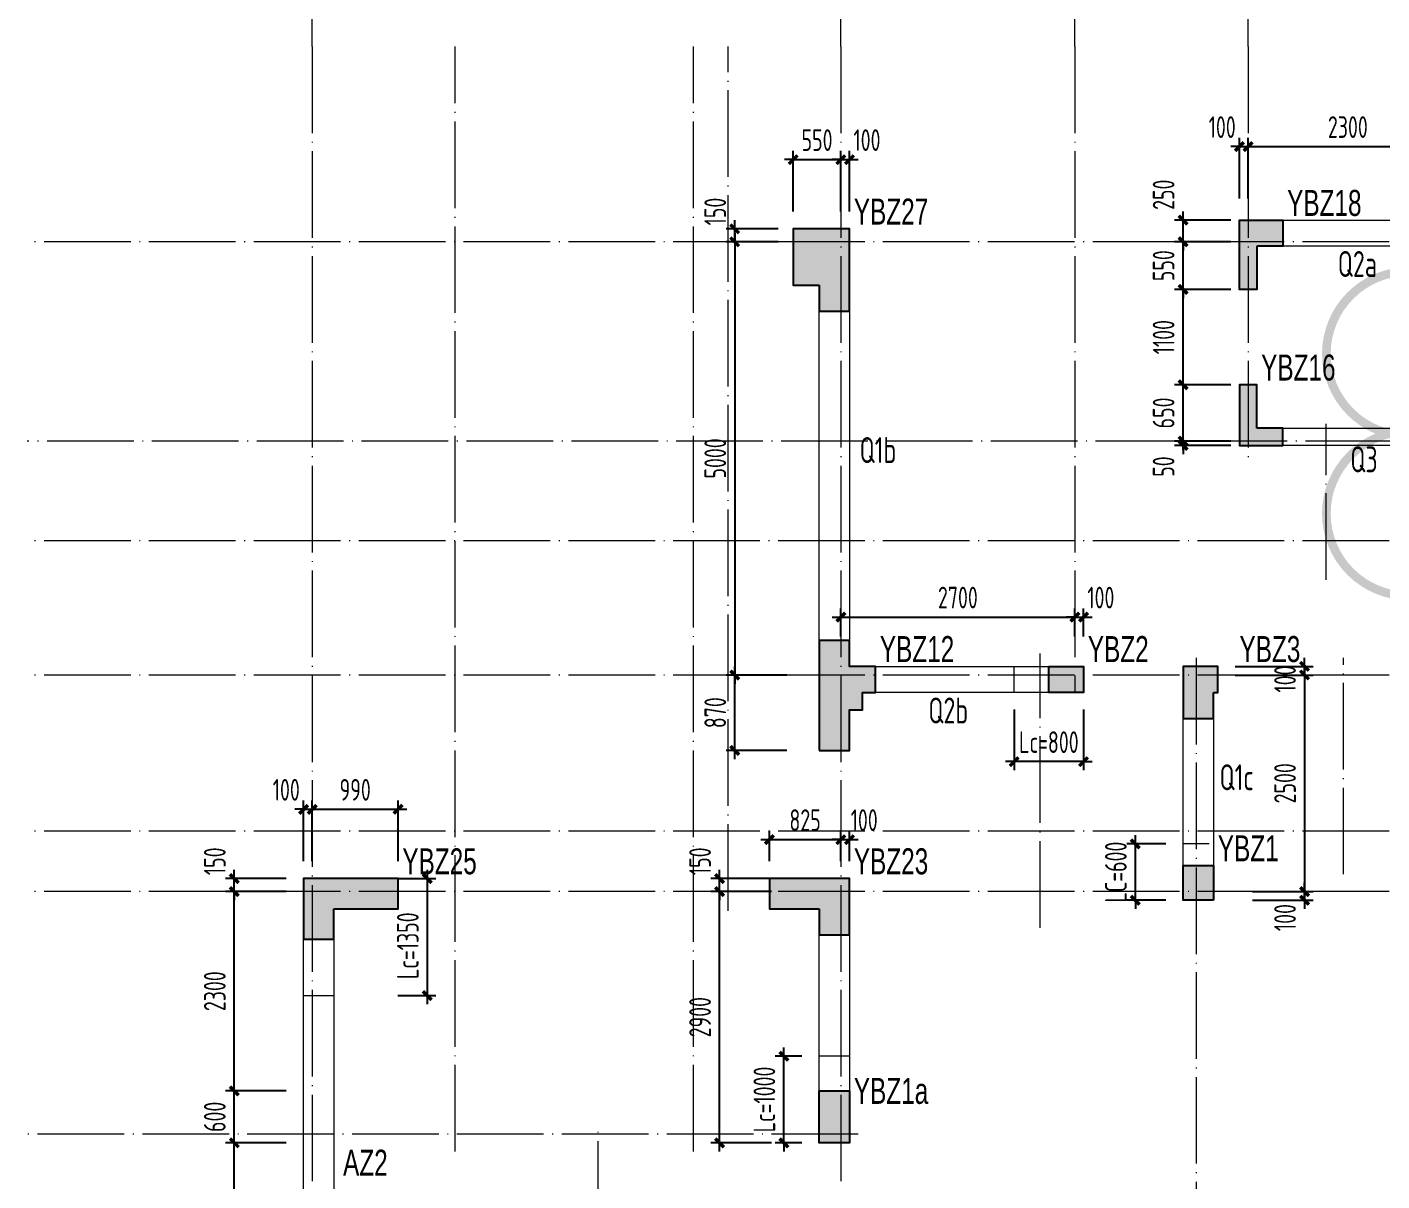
# Model space of a CAD drawing. Extents: x -129922 to 1190196, y -520662 to 139923.
# Drawn here: x 288764 to 304398, y -52693 to -39374 of the extents above; entities that cross this region are included whole.
import ezdxf
from ezdxf.enums import TextEntityAlignment as Align

# ---------------------------------------------------------------- set-up
doc = ezdxf.new("R2010")
doc.units = 0
doc.header["$LTSCALE"] = 1000
doc.header["$MEASUREMENT"] = 0
doc.linetypes.add('DOTE', pattern=[2.42, 2, -0.2, 0.02, -0.2])
for name, color, linetype, lineweight in [('A-标注-轴号', 3, 'Continuous', 15), ('A-轴线-塔楼', 1, 'DOTE', 9), ('A-轴线-隔墙', 41, 'DOTE', 9), ('S-基础-HATCH', 251, 'Continuous', 20), ('S-墙柱-DIM', 3, 'Continuous', 20), ('S-墙柱-Lc填充', 8, 'Continuous', 9), ('S-墙柱-WALL', 6, 'Continuous', 20), ('S-墙柱-编号', 4, 'Continuous', 20), ('S-通用-TEXT', 7, 'Continuous', 20)]:
    doc.layers.add(name, color=color, linetype=linetype, lineweight=lineweight)
doc.layers.add('COLU_TH', color=5, linetype='Continuous')
doc.layers.add('Tc', color=60, linetype='Continuous', plot=False)
doc.styles.add('BW_Dim', font='Bweng.shx', dxfattribs={"width": 0.7, "bigfont": 'hztxt.shx'})
doc.styles.add('TSSD_Dimension', font='tssdeng.shx', dxfattribs={"width": 0.7, "bigfont": 'HZTXT.SHX'})
doc.styles.add('TSSD_Rein', font='tssdeng.shx', dxfattribs={"width": 0.7, "bigfont": 'hztxt.shx'})
doc.dimstyles.new('TSSD_100_100', dxfattribs={"dimtxt": 250, "dimasz": 100, "dimexe": 100, "dimexo": 200, "dimgap": 100, "dimtad": 1, "dimdec": 0, "dimzin": 0, "dimdsep": 46, "dimtxsty": 'TSSD_Dimension', "dimblk": 'ARCHTICK', "dimcen": 0, "dimdle": 100, "dimclrt": 7, "dimadec": 0, "dimazin": 0, "dimtfac": 1, "dimtdec": 0, "dimtix": 1, "dimtmove": 2, "dimatfit": 0, "dimfxl": 0, "dimtolj": 1, "dimtzin": 0, "dimarcsym": 0})
doc.dimstyles.new('TSSD_100_100$0', dxfattribs={"dimtxt": 250, "dimasz": 100, "dimexe": 100, "dimexo": 250, "dimgap": 100, "dimtad": 1, "dimdec": 0, "dimzin": 0, "dimdsep": 46, "dimtxsty": 'TSSD_Dimension', "dimblk": 'ARCHTICK', "dimcen": 0, "dimdle": 100, "dimclrd": 3, "dimclre": 3, "dimclrt": 7, "dimadec": 0, "dimazin": 0, "dimtfac": 1, "dimtdec": 0, "dimtix": 1, "dimtmove": 2, "dimatfit": 0, "dimldrblk": 'ARCHTICK', "dimfxl": 0, "dimtolj": 1, "dimtzin": 0, "dimarcsym": 0})

# ---------------------------------------------------------------- blocks, each defined once
blk = doc.blocks.new('_ArchTick')
at = {"color": 0, "linetype": 'ByBlock', "const_width": 0.4}
blk.add_lwpolyline([(-0.5, -0.5), (0.5, 0.5)], dxfattribs=at)
blk = doc.blocks.new('*D604')
at = {"layer": 'Defpoints', "color": 0, "transparency": 16777216}
for p in [(302855, -40753), (302755, -41553), (302855, -41553)]:
    blk.add_point(p, dxfattribs=at)
at = {"layer": 'S-墙柱-DIM', "color": 0, "lineweight": -2, "transparency": 16777216}
for p, q in [((302755, -40753), (302655, -40753)), ((302755, -41353), (302755, -40653)), ((302755, -40753), (302855, -40753)), ((302855, -41353), (302855, -40653)), ((302855, -40753), (302955, -40753))]:
    blk.add_line(p, q, dxfattribs=at)
at = {"layer": 'S-墙柱-DIM', "color": 0, "lineweight": -2, "transparency": 16777216, "xscale": 100, "yscale": 100, "zscale": 100}
blk.add_blockref('_ArchTick', (302755, -40753), dxfattribs=at)
at = {"layer": 'S-墙柱-DIM', "color": 0, "lineweight": -2, "transparency": 16777216, "xscale": 100, "yscale": 100, "zscale": 100, "rotation": 180}
blk.add_blockref('_ArchTick', (302855, -40753), dxfattribs=at)
at = {"layer": 'S-墙柱-DIM', "color": 7, "transparency": 16777216, "insert": (302555, -40528), "char_height": 250, "attachment_point": 5, "style": 'TSSD_Dimension'}
blk.add_mtext('\\A1;100', dxfattribs=at)
blk = doc.blocks.new('*D605')
at = {"layer": 'Defpoints', "color": 0, "transparency": 16777216}
for p in [(305155, -40753), (302855, -41553), (305155, -41553)]:
    blk.add_point(p, dxfattribs=at)
at = {"layer": 'S-墙柱-DIM', "color": 0, "lineweight": -2, "transparency": 16777216}
for p, q in [((302755, -40753), (305255, -40753)), ((302855, -41353), (302855, -40653)), ((305155, -41353), (305155, -40653))]:
    blk.add_line(p, q, dxfattribs=at)
at = {"layer": 'S-墙柱-DIM', "color": 0, "lineweight": -2, "transparency": 16777216, "xscale": 100, "yscale": 100, "zscale": 100, "rotation": 180}
blk.add_blockref('_ArchTick', (302855, -40753), dxfattribs=at)
at = {"layer": 'S-墙柱-DIM', "color": 0, "lineweight": -2, "transparency": 16777216, "xscale": 100, "yscale": 100, "zscale": 100}
blk.add_blockref('_ArchTick', (305155, -40753), dxfattribs=at)
at = {"layer": 'S-墙柱-DIM', "color": 7, "transparency": 16777216, "insert": (304005, -40528), "char_height": 250, "attachment_point": 5, "style": 'TSSD_Dimension'}
blk.add_mtext('\\A1;2300', dxfattribs=at)
blk = doc.blocks.new('*D608')
at = {"layer": 'Defpoints', "color": 0, "transparency": 16777216}
for p in [(302104, -44153), (302755, -44153), (302755, -44203)]:
    blk.add_point(p, dxfattribs=at)
at = {"layer": 'S-墙柱-DIM', "color": 0, "lineweight": -2, "transparency": 16777216}
for p, q in [((302104, -44153), (302104, -44053)), ((302655, -44153), (302004, -44153)), ((302655, -44203), (302004, -44203)), ((302104, -44203), (302104, -44153)), ((302104, -44203), (302104, -44303))]:
    blk.add_line(p, q, dxfattribs=at)
at = {"layer": 'S-墙柱-DIM', "color": 0, "lineweight": -2, "transparency": 16777216, "xscale": 100, "yscale": 100, "zscale": 100}
for p, rotation in [((302104, -44153), 270), ((302104, -44203), 90)]:
    blk.add_blockref('_ArchTick', p, dxfattribs=dict(at, rotation=rotation))
at = {"layer": 'S-墙柱-DIM', "color": 7, "transparency": 16777216, "insert": (301879, -44447), "char_height": 250, "attachment_point": 5, "rotation": 90, "style": 'TSSD_Dimension'}
blk.add_mtext('\\A1;50', dxfattribs=at)
blk = doc.blocks.new('*D609')
at = {"layer": 'Defpoints', "color": 0, "transparency": 16777216}
for p in [(302104, -43503), (302755, -43503), (302755, -44153)]:
    blk.add_point(p, dxfattribs=at)
at = {"layer": 'S-墙柱-DIM', "color": 0, "lineweight": -2, "transparency": 16777216}
for p, q in [((302104, -44253), (302104, -43403)), ((302655, -43503), (302004, -43503)), ((302655, -44153), (302004, -44153))]:
    blk.add_line(p, q, dxfattribs=at)
at = {"layer": 'S-墙柱-DIM', "color": 0, "lineweight": -2, "transparency": 16777216, "xscale": 100, "yscale": 100, "zscale": 100}
for p, rotation in [((302104, -43503), 90), ((302104, -44153), 270)]:
    blk.add_blockref('_ArchTick', p, dxfattribs=dict(at, rotation=rotation))
at = {"layer": 'S-墙柱-DIM', "color": 7, "transparency": 16777216, "insert": (301879, -43828), "char_height": 250, "attachment_point": 5, "rotation": 90, "style": 'TSSD_Dimension'}
blk.add_mtext('\\A1;650', dxfattribs=at)
blk = doc.blocks.new('*D610')
at = {"layer": 'Defpoints', "color": 0, "transparency": 16777216}
for p in [(302104, -42403), (302755, -42403), (302755, -43503)]:
    blk.add_point(p, dxfattribs=at)
at = {"layer": 'S-墙柱-DIM', "color": 0, "lineweight": -2, "transparency": 16777216}
for p, q in [((302104, -43603), (302104, -42303)), ((302655, -42403), (302004, -42403)), ((302655, -43503), (302004, -43503))]:
    blk.add_line(p, q, dxfattribs=at)
at = {"layer": 'S-墙柱-DIM', "color": 0, "lineweight": -2, "transparency": 16777216, "xscale": 100, "yscale": 100, "zscale": 100}
for p, rotation in [((302104, -42403), 90), ((302104, -43503), 270)]:
    blk.add_blockref('_ArchTick', p, dxfattribs=dict(at, rotation=rotation))
at = {"layer": 'S-墙柱-DIM', "color": 7, "transparency": 16777216, "insert": (301879, -42953), "char_height": 250, "attachment_point": 5, "rotation": 90, "style": 'TSSD_Dimension'}
blk.add_mtext('\\A1;1100', dxfattribs=at)
blk = doc.blocks.new('*D611')
at = {"layer": 'Defpoints', "color": 0, "transparency": 16777216}
for p in [(302104, -41853), (302755, -41853), (302755, -42403)]:
    blk.add_point(p, dxfattribs=at)
at = {"layer": 'S-墙柱-DIM', "color": 0, "lineweight": -2, "transparency": 16777216}
for p, q in [((302655, -41853), (302004, -41853)), ((302104, -41853), (302104, -41753)), ((302104, -42403), (302104, -41853)), ((302655, -42403), (302004, -42403)), ((302104, -42403), (302104, -42503))]:
    blk.add_line(p, q, dxfattribs=at)
at = {"layer": 'S-墙柱-DIM', "color": 0, "lineweight": -2, "transparency": 16777216, "xscale": 100, "yscale": 100, "zscale": 100}
for p, rotation in [((302104, -41853), 270), ((302104, -42403), 90)]:
    blk.add_blockref('_ArchTick', p, dxfattribs=dict(at, rotation=rotation))
at = {"layer": 'S-墙柱-DIM', "color": 7, "transparency": 16777216, "insert": (301879, -42128), "char_height": 250, "attachment_point": 5, "rotation": 90, "style": 'TSSD_Dimension'}
blk.add_mtext('\\A1;550', dxfattribs=at)
blk = doc.blocks.new('*D612')
at = {"layer": 'Defpoints', "color": 0, "transparency": 16777216}
for p in [(302104, -41603), (302755, -41603), (302755, -41853)]:
    blk.add_point(p, dxfattribs=at)
at = {"layer": 'S-墙柱-DIM', "color": 0, "lineweight": -2, "transparency": 16777216}
for p, q in [((302104, -41603), (302104, -41503)), ((302655, -41603), (302004, -41603)), ((302104, -41853), (302104, -41603)), ((302655, -41853), (302004, -41853)), ((302104, -41853), (302104, -41953))]:
    blk.add_line(p, q, dxfattribs=at)
at = {"layer": 'S-墙柱-DIM', "color": 0, "lineweight": -2, "transparency": 16777216, "xscale": 100, "yscale": 100, "zscale": 100}
for p, rotation in [((302104, -41603), 270), ((302104, -41853), 90)]:
    blk.add_blockref('_ArchTick', p, dxfattribs=dict(at, rotation=rotation))
at = {"layer": 'S-墙柱-DIM', "color": 7, "transparency": 16777216, "insert": (301879, -41309), "char_height": 250, "attachment_point": 5, "rotation": 90, "style": 'TSSD_Dimension'}
blk.add_mtext('\\A1;250', dxfattribs=at)
blk = doc.blocks.new('*D614')
at = {"layer": 'Defpoints', "color": 0, "transparency": 16777216}
for p in [(291155, -49353), (291955, -49353), (291955, -51653)]:
    blk.add_point(p, dxfattribs=at)
at = {"layer": 'S-墙柱-DIM', "color": 0, "lineweight": -2, "transparency": 16777216}
for p, q in [((291755, -49353), (291055, -49353)), ((291155, -51753), (291155, -49253)), ((291755, -51653), (291055, -51653))]:
    blk.add_line(p, q, dxfattribs=at)
at = {"layer": 'S-墙柱-DIM', "color": 0, "lineweight": -2, "transparency": 16777216, "xscale": 100, "yscale": 100, "zscale": 100}
for p, rotation in [((291155, -49353), 90), ((291155, -51653), 270)]:
    blk.add_blockref('_ArchTick', p, dxfattribs=dict(at, rotation=rotation))
at = {"layer": 'S-墙柱-DIM', "color": 7, "transparency": 16777216, "insert": (290930, -50503), "char_height": 250, "attachment_point": 5, "rotation": 90, "style": 'TSSD_Dimension'}
blk.add_mtext('\\A1;2300', dxfattribs=at)
blk = doc.blocks.new('*D615')
at = {"layer": 'Defpoints', "color": 0, "transparency": 16777216}
for p in [(291155, -49203), (291955, -49203), (291955, -49353)]:
    blk.add_point(p, dxfattribs=at)
at = {"layer": 'S-墙柱-DIM', "color": 0, "lineweight": -2, "transparency": 16777216}
for p, q in [((291755, -49203), (291055, -49203)), ((291155, -49203), (291155, -49103)), ((291155, -49353), (291155, -49203)), ((291755, -49353), (291055, -49353)), ((291155, -49353), (291155, -49453))]:
    blk.add_line(p, q, dxfattribs=at)
at = {"layer": 'S-墙柱-DIM', "color": 0, "lineweight": -2, "transparency": 16777216, "xscale": 100, "yscale": 100, "zscale": 100}
for p, rotation in [((291155, -49203), 270), ((291155, -49353), 90)]:
    blk.add_blockref('_ArchTick', p, dxfattribs=dict(at, rotation=rotation))
at = {"layer": 'S-墙柱-DIM', "color": 7, "transparency": 16777216, "insert": (290930, -49003), "char_height": 250, "attachment_point": 5, "rotation": 90, "style": 'TSSD_Dimension'}
blk.add_mtext('\\A1;150', dxfattribs=at)
blk = doc.blocks.new('*D616')
at = {"layer": 'Defpoints', "color": 0, "transparency": 16777216}
for p in [(292055, -48403), (291955, -49203), (292055, -49203)]:
    blk.add_point(p, dxfattribs=at)
at = {"layer": 'S-墙柱-DIM', "color": 0, "lineweight": -2, "transparency": 16777216}
for p, q in [((291955, -49003), (291955, -48303)), ((292055, -49003), (292055, -48303)), ((291955, -48403), (291855, -48403)), ((291955, -48403), (292055, -48403)), ((292055, -48403), (292155, -48403))]:
    blk.add_line(p, q, dxfattribs=at)
at = {"layer": 'S-墙柱-DIM', "color": 0, "lineweight": -2, "transparency": 16777216, "xscale": 100, "yscale": 100, "zscale": 100}
blk.add_blockref('_ArchTick', (291955, -48403), dxfattribs=at)
at = {"layer": 'S-墙柱-DIM', "color": 0, "lineweight": -2, "transparency": 16777216, "xscale": 100, "yscale": 100, "zscale": 100, "rotation": 180}
blk.add_blockref('_ArchTick', (292055, -48403), dxfattribs=at)
at = {"layer": 'S-墙柱-DIM', "color": 7, "transparency": 16777216, "insert": (291755, -48178), "char_height": 250, "attachment_point": 5, "style": 'TSSD_Dimension'}
blk.add_mtext('\\A1;100', dxfattribs=at)
blk = doc.blocks.new('*D617')
at = {"layer": 'Defpoints', "color": 0, "transparency": 16777216}
for p in [(293045, -48403), (292055, -49203), (293045, -49203)]:
    blk.add_point(p, dxfattribs=at)
at = {"layer": 'S-墙柱-DIM', "color": 0, "lineweight": -2, "transparency": 16777216}
for p, q in [((292055, -49003), (292055, -48303)), ((293045, -49003), (293045, -48303)), ((291955, -48403), (293145, -48403))]:
    blk.add_line(p, q, dxfattribs=at)
at = {"layer": 'S-墙柱-DIM', "color": 0, "lineweight": -2, "transparency": 16777216, "xscale": 100, "yscale": 100, "zscale": 100, "rotation": 180}
blk.add_blockref('_ArchTick', (292055, -48403), dxfattribs=at)
at = {"layer": 'S-墙柱-DIM', "color": 0, "lineweight": -2, "transparency": 16777216, "xscale": 100, "yscale": 100, "zscale": 100}
blk.add_blockref('_ArchTick', (293045, -48403), dxfattribs=at)
at = {"layer": 'S-墙柱-DIM', "color": 7, "transparency": 16777216, "insert": (292550, -48178), "char_height": 250, "attachment_point": 5, "style": 'TSSD_Dimension'}
blk.add_mtext('\\A1;990', dxfattribs=at)
blk = doc.blocks.new('*D624')
at = {"layer": 'Defpoints', "color": 0, "transparency": 16777216}
for p in [(296755, -49353), (297555, -49353), (297555, -52253)]:
    blk.add_point(p, dxfattribs=at)
at = {"layer": 'S-墙柱-DIM', "color": 0, "lineweight": -2, "transparency": 16777216}
for p, q in [((297355, -49353), (296655, -49353)), ((296755, -52353), (296755, -49253)), ((297355, -52253), (296655, -52253))]:
    blk.add_line(p, q, dxfattribs=at)
at = {"layer": 'S-墙柱-DIM', "color": 0, "lineweight": -2, "transparency": 16777216, "xscale": 100, "yscale": 100, "zscale": 100}
for p, rotation in [((296755, -49353), 90), ((296755, -52253), 270)]:
    blk.add_blockref('_ArchTick', p, dxfattribs=dict(at, rotation=rotation))
at = {"layer": 'S-墙柱-DIM', "color": 7, "transparency": 16777216, "insert": (296530, -50803), "char_height": 250, "attachment_point": 5, "rotation": 90, "style": 'TSSD_Dimension'}
blk.add_mtext('\\A1;2900', dxfattribs=at)
blk = doc.blocks.new('*D625')
at = {"layer": 'Defpoints', "color": 0, "transparency": 16777216}
for p in [(296755, -49203), (297555, -49203), (297555, -49353)]:
    blk.add_point(p, dxfattribs=at)
at = {"layer": 'S-墙柱-DIM', "color": 0, "lineweight": -2, "transparency": 16777216}
for p, q in [((297355, -49203), (296655, -49203)), ((296755, -49203), (296755, -49103)), ((296755, -49353), (296755, -49203)), ((297355, -49353), (296655, -49353)), ((296755, -49353), (296755, -49453))]:
    blk.add_line(p, q, dxfattribs=at)
at = {"layer": 'S-墙柱-DIM', "color": 0, "lineweight": -2, "transparency": 16777216, "xscale": 100, "yscale": 100, "zscale": 100}
for p, rotation in [((296755, -49203), 270), ((296755, -49353), 90)]:
    blk.add_blockref('_ArchTick', p, dxfattribs=dict(at, rotation=rotation))
at = {"layer": 'S-墙柱-DIM', "color": 7, "transparency": 16777216, "insert": (296530, -49003), "char_height": 250, "attachment_point": 5, "rotation": 90, "style": 'TSSD_Dimension'}
blk.add_mtext('\\A1;150', dxfattribs=at)
blk = doc.blocks.new('*D626')
at = {"layer": 'Defpoints', "color": 0, "transparency": 16777216}
for p in [(298155, -48753), (297330, -49203), (298155, -49203)]:
    blk.add_point(p, dxfattribs=at)
at = {"layer": 'S-墙柱-DIM', "color": 0, "lineweight": -2, "transparency": 16777216}
for p, q in [((297230, -48753), (298255, -48753)), ((297330, -49003), (297330, -48653)), ((298155, -49003), (298155, -48653))]:
    blk.add_line(p, q, dxfattribs=at)
at = {"layer": 'S-墙柱-DIM', "color": 0, "lineweight": -2, "transparency": 16777216, "xscale": 100, "yscale": 100, "zscale": 100, "rotation": 180}
blk.add_blockref('_ArchTick', (297330, -48753), dxfattribs=at)
at = {"layer": 'S-墙柱-DIM', "color": 0, "lineweight": -2, "transparency": 16777216, "xscale": 100, "yscale": 100, "zscale": 100}
blk.add_blockref('_ArchTick', (298155, -48753), dxfattribs=at)
at = {"layer": 'S-墙柱-DIM', "color": 7, "transparency": 16777216, "insert": (297742, -48528), "char_height": 250, "attachment_point": 5, "style": 'TSSD_Dimension'}
blk.add_mtext('\\A1;825', dxfattribs=at)
blk = doc.blocks.new('*D627')
at = {"layer": 'Defpoints', "color": 0, "transparency": 16777216}
for p in [(298255, -48753), (298155, -49203), (298255, -49203)]:
    blk.add_point(p, dxfattribs=at)
at = {"layer": 'S-墙柱-DIM', "color": 0, "lineweight": -2, "transparency": 16777216}
for p, q in [((298155, -48753), (298055, -48753)), ((298155, -49003), (298155, -48653)), ((298155, -48753), (298255, -48753)), ((298255, -49003), (298255, -48653)), ((298255, -48753), (298355, -48753))]:
    blk.add_line(p, q, dxfattribs=at)
at = {"layer": 'S-墙柱-DIM', "color": 0, "lineweight": -2, "transparency": 16777216, "xscale": 100, "yscale": 100, "zscale": 100}
blk.add_blockref('_ArchTick', (298155, -48753), dxfattribs=at)
at = {"layer": 'S-墙柱-DIM', "color": 0, "lineweight": -2, "transparency": 16777216, "xscale": 100, "yscale": 100, "zscale": 100, "rotation": 180}
blk.add_blockref('_ArchTick', (298255, -48753), dxfattribs=at)
at = {"layer": 'S-墙柱-DIM', "color": 7, "transparency": 16777216, "insert": (298424, -48528), "char_height": 250, "attachment_point": 5, "style": 'TSSD_Dimension'}
blk.add_mtext('\\A1;100', dxfattribs=at)
blk = doc.blocks.new('*D628')
at = {"layer": 'Defpoints', "color": 0, "transparency": 16777216}
for p in [(296930, -46853), (297730, -46853), (297730, -47723)]:
    blk.add_point(p, dxfattribs=at)
at = {"layer": 'S-墙柱-DIM', "color": 0, "lineweight": -2, "transparency": 16777216}
for p, q in [((297530, -46853), (296830, -46853)), ((296930, -47823), (296930, -46753)), ((297530, -47723), (296830, -47723))]:
    blk.add_line(p, q, dxfattribs=at)
at = {"layer": 'S-墙柱-DIM', "color": 0, "lineweight": -2, "transparency": 16777216, "xscale": 100, "yscale": 100, "zscale": 100}
for p, rotation in [((296930, -46853), 90), ((296930, -47723), 270)]:
    blk.add_blockref('_ArchTick', p, dxfattribs=dict(at, rotation=rotation))
at = {"layer": 'S-墙柱-DIM', "color": 7, "transparency": 16777216, "insert": (296705, -47288), "char_height": 250, "attachment_point": 5, "rotation": 90, "style": 'TSSD_Dimension'}
blk.add_mtext('\\A1;870', dxfattribs=at)
blk = doc.blocks.new('*D629')
at = {"layer": 'Defpoints', "color": 0, "transparency": 16777216}
for p in [(297245, -41853), (296930, -46853), (297245, -46853)]:
    blk.add_point(p, dxfattribs=at)
at = {"layer": 'S-墙柱-DIM', "color": 0, "lineweight": -2, "transparency": 16777216}
for p, q in [((297045, -41853), (296830, -41853)), ((296930, -41753), (296930, -46953)), ((297045, -46853), (296830, -46853))]:
    blk.add_line(p, q, dxfattribs=at)
at = {"layer": 'S-墙柱-DIM', "color": 0, "lineweight": -2, "transparency": 16777216, "xscale": 100, "yscale": 100, "zscale": 100}
for p, rotation in [((296930, -41853), 90), ((296930, -46853), 270)]:
    blk.add_blockref('_ArchTick', p, dxfattribs=dict(at, rotation=rotation))
at = {"layer": 'S-墙柱-DIM', "color": 7, "transparency": 16777216, "insert": (296705, -44353), "char_height": 250, "attachment_point": 5, "rotation": 90, "style": 'TSSD_Dimension'}
blk.add_mtext('\\A1;5000', dxfattribs=at)
blk = doc.blocks.new('*D630')
at = {"layer": 'Defpoints', "color": 0, "transparency": 16777216}
for p in [(296930, -41703), (297630, -41703), (297630, -41853)]:
    blk.add_point(p, dxfattribs=at)
at = {"layer": 'S-墙柱-DIM', "color": 0, "lineweight": -2, "transparency": 16777216}
for p, q in [((297430, -41703), (296830, -41703)), ((296930, -41703), (296930, -41603)), ((296930, -41853), (296930, -41703)), ((297430, -41853), (296830, -41853)), ((296930, -41853), (296930, -41953))]:
    blk.add_line(p, q, dxfattribs=at)
at = {"layer": 'S-墙柱-DIM', "color": 0, "lineweight": -2, "transparency": 16777216, "xscale": 100, "yscale": 100, "zscale": 100}
for p, rotation in [((296930, -41703), 270), ((296930, -41853), 90)]:
    blk.add_blockref('_ArchTick', p, dxfattribs=dict(at, rotation=rotation))
at = {"layer": 'S-墙柱-DIM', "color": 7, "transparency": 16777216, "insert": (296705, -41503), "char_height": 250, "attachment_point": 5, "rotation": 90, "style": 'TSSD_Dimension'}
blk.add_mtext('\\A1;150', dxfattribs=at)
blk = doc.blocks.new('*D631')
at = {"layer": 'Defpoints', "color": 0, "transparency": 16777216}
for p in [(298155, -40903), (297605, -41703), (298155, -41703)]:
    blk.add_point(p, dxfattribs=at)
at = {"layer": 'S-墙柱-DIM', "color": 0, "lineweight": -2, "transparency": 16777216}
for p, q in [((297605, -41503), (297605, -40803)), ((298155, -41503), (298155, -40803)), ((297605, -40903), (297505, -40903)), ((297605, -40903), (298155, -40903)), ((298155, -40903), (298255, -40903))]:
    blk.add_line(p, q, dxfattribs=at)
at = {"layer": 'S-墙柱-DIM', "color": 0, "lineweight": -2, "transparency": 16777216, "xscale": 100, "yscale": 100, "zscale": 100}
blk.add_blockref('_ArchTick', (297605, -40903), dxfattribs=at)
at = {"layer": 'S-墙柱-DIM', "color": 0, "lineweight": -2, "transparency": 16777216, "xscale": 100, "yscale": 100, "zscale": 100, "rotation": 180}
blk.add_blockref('_ArchTick', (298155, -40903), dxfattribs=at)
at = {"layer": 'S-墙柱-DIM', "color": 7, "transparency": 16777216, "insert": (297880, -40678), "char_height": 250, "attachment_point": 5, "style": 'TSSD_Dimension'}
blk.add_mtext('\\A1;550', dxfattribs=at)
blk = doc.blocks.new('*D632')
at = {"layer": 'Defpoints', "color": 0, "transparency": 16777216}
for p in [(298255, -40903), (298155, -41703), (298255, -41703)]:
    blk.add_point(p, dxfattribs=at)
at = {"layer": 'S-墙柱-DIM', "color": 0, "lineweight": -2, "transparency": 16777216}
for p, q in [((298155, -41503), (298155, -40803)), ((298255, -41503), (298255, -40803)), ((298155, -40903), (298055, -40903)), ((298155, -40903), (298255, -40903)), ((298255, -40903), (298355, -40903))]:
    blk.add_line(p, q, dxfattribs=at)
at = {"layer": 'S-墙柱-DIM', "color": 0, "lineweight": -2, "transparency": 16777216, "xscale": 100, "yscale": 100, "zscale": 100}
blk.add_blockref('_ArchTick', (298155, -40903), dxfattribs=at)
at = {"layer": 'S-墙柱-DIM', "color": 0, "lineweight": -2, "transparency": 16777216, "xscale": 100, "yscale": 100, "zscale": 100, "rotation": 180}
blk.add_blockref('_ArchTick', (298255, -40903), dxfattribs=at)
at = {"layer": 'S-墙柱-DIM', "color": 7, "transparency": 16777216, "insert": (298456, -40678), "char_height": 250, "attachment_point": 5, "style": 'TSSD_Dimension'}
blk.add_mtext('\\A1;100', dxfattribs=at)
blk = doc.blocks.new('*D633')
at = {"layer": 'Defpoints', "color": 0, "transparency": 16777216}
for p in [(300955, -46184), (300855, -46607), (300955, -46607)]:
    blk.add_point(p, dxfattribs=at)
at = {"layer": 'S-墙柱-DIM', "color": 0, "lineweight": -2, "transparency": 16777216}
for p, q in [((300855, -46407), (300855, -46084)), ((300955, -46407), (300955, -46084)), ((300855, -46184), (300755, -46184)), ((300855, -46184), (300955, -46184)), ((300955, -46184), (301055, -46184))]:
    blk.add_line(p, q, dxfattribs=at)
at = {"layer": 'S-墙柱-DIM', "color": 0, "lineweight": -2, "transparency": 16777216, "xscale": 100, "yscale": 100, "zscale": 100}
blk.add_blockref('_ArchTick', (300855, -46184), dxfattribs=at)
at = {"layer": 'S-墙柱-DIM', "color": 0, "lineweight": -2, "transparency": 16777216, "xscale": 100, "yscale": 100, "zscale": 100, "rotation": 180}
blk.add_blockref('_ArchTick', (300955, -46184), dxfattribs=at)
at = {"layer": 'S-墙柱-DIM', "color": 7, "transparency": 16777216, "insert": (301155, -45959), "char_height": 250, "attachment_point": 5, "style": 'TSSD_Dimension'}
blk.add_mtext('\\A1;100', dxfattribs=at)
blk = doc.blocks.new('*D634')
at = {"layer": 'Defpoints', "color": 0, "transparency": 16777216}
for p in [(300855, -46184), (298155, -46607), (300855, -46607)]:
    blk.add_point(p, dxfattribs=at)
at = {"layer": 'S-墙柱-DIM', "color": 0, "lineweight": -2, "transparency": 16777216}
for p, q in [((298155, -46407), (298155, -46084)), ((300855, -46407), (300855, -46084)), ((298055, -46184), (300955, -46184))]:
    blk.add_line(p, q, dxfattribs=at)
at = {"layer": 'S-墙柱-DIM', "color": 0, "lineweight": -2, "transparency": 16777216, "xscale": 100, "yscale": 100, "zscale": 100, "rotation": 180}
blk.add_blockref('_ArchTick', (298155, -46184), dxfattribs=at)
at = {"layer": 'S-墙柱-DIM', "color": 0, "lineweight": -2, "transparency": 16777216, "xscale": 100, "yscale": 100, "zscale": 100}
blk.add_blockref('_ArchTick', (300855, -46184), dxfattribs=at)
at = {"layer": 'S-墙柱-DIM', "color": 7, "transparency": 16777216, "insert": (299505, -45959), "char_height": 250, "attachment_point": 5, "style": 'TSSD_Dimension'}
blk.add_mtext('\\A1;2700', dxfattribs=at)
blk = doc.blocks.new('*D639')
at = {"layer": 'Defpoints', "color": 0, "transparency": 16777216}
for p in [(302705, -49353), (303505, -49353), (302705, -49453)]:
    blk.add_point(p, dxfattribs=at)
at = {"layer": 'S-墙柱-DIM', "color": 0, "lineweight": -2, "transparency": 16777216}
for p, q in [((302905, -49353), (303605, -49353)), ((303505, -49353), (303505, -49253)), ((303505, -49453), (303505, -49353)), ((302905, -49453), (303605, -49453)), ((303505, -49453), (303505, -49553))]:
    blk.add_line(p, q, dxfattribs=at)
at = {"layer": 'S-墙柱-DIM', "color": 0, "lineweight": -2, "transparency": 16777216, "xscale": 100, "yscale": 100, "zscale": 100}
for p, rotation in [((303505, -49353), 270), ((303505, -49453), 90)]:
    blk.add_blockref('_ArchTick', p, dxfattribs=dict(at, rotation=rotation))
at = {"layer": 'S-墙柱-DIM', "color": 7, "transparency": 16777216, "insert": (303280, -49653), "char_height": 250, "attachment_point": 5, "rotation": 90, "style": 'TSSD_Dimension'}
blk.add_mtext('\\A1;100', dxfattribs=at)
blk = doc.blocks.new('*D640')
at = {"layer": 'Defpoints', "color": 0, "transparency": 16777216}
for p in [(302505, -46853), (302705, -49353), (303505, -49353)]:
    blk.add_point(p, dxfattribs=at)
at = {"layer": 'S-墙柱-DIM', "color": 0, "lineweight": -2, "transparency": 16777216}
for p, q in [((302705, -46853), (303605, -46853)), ((303505, -46753), (303505, -49453)), ((302905, -49353), (303605, -49353))]:
    blk.add_line(p, q, dxfattribs=at)
at = {"layer": 'S-墙柱-DIM', "color": 0, "lineweight": -2, "transparency": 16777216, "xscale": 100, "yscale": 100, "zscale": 100}
for p, rotation in [((303505, -46853), 90), ((303505, -49353), 270)]:
    blk.add_blockref('_ArchTick', p, dxfattribs=dict(at, rotation=rotation))
at = {"layer": 'S-墙柱-DIM', "color": 7, "transparency": 16777216, "insert": (303280, -48103), "char_height": 250, "attachment_point": 5, "rotation": 90, "style": 'TSSD_Dimension'}
blk.add_mtext('\\A1;2500', dxfattribs=at)
blk = doc.blocks.new('*D641')
at = {"layer": 'Defpoints', "color": 0, "transparency": 16777216}
for p in [(302505, -46753), (302505, -46853), (303505, -46753)]:
    blk.add_point(p, dxfattribs=at)
at = {"layer": 'S-墙柱-DIM', "color": 0, "lineweight": -2, "transparency": 16777216}
for p, q in [((303505, -46753), (303505, -46653)), ((302705, -46753), (303605, -46753)), ((302705, -46853), (303605, -46853)), ((303505, -46853), (303505, -46753)), ((303505, -46853), (303505, -46953))]:
    blk.add_line(p, q, dxfattribs=at)
at = {"layer": 'S-墙柱-DIM', "color": 0, "lineweight": -2, "transparency": 16777216, "xscale": 100, "yscale": 100, "zscale": 100}
for p, rotation in [((303505, -46753), 270), ((303505, -46853), 90)]:
    blk.add_blockref('_ArchTick', p, dxfattribs=dict(at, rotation=rotation))
at = {"layer": 'S-墙柱-DIM', "color": 7, "transparency": 16777216, "insert": (303280, -46899), "char_height": 250, "attachment_point": 5, "rotation": 90, "style": 'TSSD_Dimension'}
blk.add_mtext('\\A1;100', dxfattribs=at)
blk = doc.blocks.new('*D708')
at = {"layer": 'Defpoints', "color": 0, "transparency": 16777216}
for p in [(291155, -51653), (291955, -51653), (291955, -52253)]:
    blk.add_point(p, dxfattribs=at)
at = {"layer": 'S-墙柱-DIM', "color": 0, "lineweight": -2, "transparency": 16777216}
for p, q in [((291155, -52353), (291155, -51553)), ((291755, -51653), (291055, -51653)), ((291755, -52253), (291055, -52253))]:
    blk.add_line(p, q, dxfattribs=at)
at = {"layer": 'S-墙柱-DIM', "color": 0, "lineweight": -2, "transparency": 16777216, "xscale": 100, "yscale": 100, "zscale": 100}
for p, rotation in [((291155, -51653), 90), ((291155, -52253), 270)]:
    blk.add_blockref('_ArchTick', p, dxfattribs=dict(at, rotation=rotation))
at = {"layer": 'S-墙柱-DIM', "color": 7, "transparency": 16777216, "insert": (290930, -51953), "char_height": 250, "attachment_point": 5, "rotation": 90, "style": 'TSSD_Dimension'}
blk.add_mtext('\\A1;600', dxfattribs=at)
blk = doc.blocks.new('*D709')
at = {"layer": 'Defpoints', "color": 0, "transparency": 16777216}
for p in [(291155, -52253), (291955, -52253), (291955, -56953)]:
    blk.add_point(p, dxfattribs=at)
at = {"layer": 'S-墙柱-DIM', "color": 0, "lineweight": -2, "transparency": 16777216}
for p, q in [((291155, -57053), (291155, -52153)), ((291755, -52253), (291055, -52253)), ((291755, -56953), (291055, -56953))]:
    blk.add_line(p, q, dxfattribs=at)
at = {"layer": 'S-墙柱-DIM', "color": 0, "lineweight": -2, "transparency": 16777216, "xscale": 100, "yscale": 100, "zscale": 100}
for p, rotation in [((291155, -52253), 90), ((291155, -56953), 270)]:
    blk.add_blockref('_ArchTick', p, dxfattribs=dict(at, rotation=rotation))
at = {"layer": 'S-墙柱-DIM', "color": 7, "transparency": 16777216, "insert": (290930, -54603), "char_height": 250, "attachment_point": 5, "rotation": 90, "style": 'TSSD_Dimension'}
blk.add_mtext('\\A1;4700', dxfattribs=at)
blk = doc.blocks.new('*D721')
at = {"layer": 'Defpoints', "color": 0, "transparency": 16777216}
for p in [(292843, -49203), (292843, -50553), (293382, -50553)]:
    blk.add_point(p, dxfattribs=at)
at = {"layer": 'S-墙柱-DIM', "color": 0, "lineweight": -2, "transparency": 16777216}
for p, q in [((293043, -49203), (293482, -49203)), ((293382, -49103), (293382, -50653)), ((293043, -50553), (293482, -50553))]:
    blk.add_line(p, q, dxfattribs=at)
at = {"layer": 'S-墙柱-DIM', "color": 0, "lineweight": -2, "transparency": 16777216, "xscale": 100, "yscale": 100, "zscale": 100}
for p, rotation in [((293382, -49203), 90), ((293382, -50553), 270)]:
    blk.add_blockref('_ArchTick', p, dxfattribs=dict(at, rotation=rotation))
at = {"layer": 'S-墙柱-DIM', "color": 7, "transparency": 16777216, "insert": (293157, -49978), "char_height": 250, "attachment_point": 5, "rotation": 90, "style": 'TSSD_Dimension'}
blk.add_mtext('\\A1;Lc=1350', dxfattribs=at)
blk = doc.blocks.new('*D722')
at = {"layer": 'Defpoints', "color": 0, "transparency": 16777216}
for p in [(297497, -51253), (297905, -51253), (297905, -52253)]:
    blk.add_point(p, dxfattribs=at)
at = {"layer": 'S-墙柱-DIM', "color": 0, "lineweight": -2, "transparency": 16777216}
for p, q in [((297705, -51253), (297397, -51253)), ((297497, -51253), (297497, -51153)), ((297497, -52253), (297497, -51253)), ((297705, -52253), (297397, -52253)), ((297497, -52253), (297497, -52353))]:
    blk.add_line(p, q, dxfattribs=at)
at = {"layer": 'S-墙柱-DIM', "color": 0, "lineweight": -2, "transparency": 16777216, "xscale": 100, "yscale": 100, "zscale": 100}
for p, rotation in [((297497, -51253), 270), ((297497, -52253), 90)]:
    blk.add_blockref('_ArchTick', p, dxfattribs=dict(at, rotation=rotation))
at = {"layer": 'S-墙柱-DIM', "color": 7, "transparency": 16777216, "insert": (297272, -51753), "char_height": 250, "attachment_point": 5, "rotation": 90, "style": 'TSSD_Dimension'}
blk.add_mtext('\\A1;Lc=1000', dxfattribs=at)
blk = doc.blocks.new('*D724')
at = {"layer": 'Defpoints', "color": 0, "transparency": 16777216}
for p in [(300155, -47053), (300955, -47053), (300155, -47853)]:
    blk.add_point(p, dxfattribs=at)
at = {"layer": 'S-墙柱-DIM', "color": 0, "lineweight": -2, "transparency": 16777216}
for p, q in [((300155, -47253), (300155, -47953)), ((300955, -47253), (300955, -47953)), ((300155, -47853), (300055, -47853)), ((300955, -47853), (300155, -47853)), ((300955, -47853), (301055, -47853))]:
    blk.add_line(p, q, dxfattribs=at)
at = {"layer": 'S-墙柱-DIM', "color": 0, "lineweight": -2, "transparency": 16777216, "xscale": 100, "yscale": 100, "zscale": 100}
blk.add_blockref('_ArchTick', (300155, -47853), dxfattribs=at)
at = {"layer": 'S-墙柱-DIM', "color": 0, "lineweight": -2, "transparency": 16777216, "xscale": 100, "yscale": 100, "zscale": 100, "rotation": 180}
blk.add_blockref('_ArchTick', (300955, -47853), dxfattribs=at)
at = {"layer": 'S-墙柱-DIM', "color": 7, "transparency": 16777216, "insert": (300555, -47628), "char_height": 250, "attachment_point": 5, "style": 'TSSD_Dimension'}
blk.add_mtext('\\A1;Lc=800', dxfattribs=at)
blk = doc.blocks.new('*D725')
at = {"layer": 'Defpoints', "color": 0, "transparency": 16777216}
for p in [(301553, -48803), (302105, -48803), (302105, -49453)]:
    blk.add_point(p, dxfattribs=at)
at = {"layer": 'S-墙柱-DIM', "color": 0, "lineweight": -2, "transparency": 16777216}
for p, q in [((301553, -48803), (301553, -48703)), ((301905, -48803), (301453, -48803)), ((301553, -49453), (301553, -48803)), ((301905, -49453), (301453, -49453)), ((301553, -49453), (301553, -49553))]:
    blk.add_line(p, q, dxfattribs=at)
at = {"layer": 'S-墙柱-DIM', "color": 0, "lineweight": -2, "transparency": 16777216, "xscale": 100, "yscale": 100, "zscale": 100}
for p, rotation in [((301553, -48803), 270), ((301553, -49453), 90)]:
    blk.add_blockref('_ArchTick', p, dxfattribs=dict(at, rotation=rotation))
at = {"layer": 'S-墙柱-DIM', "color": 7, "transparency": 16777216, "insert": (301328, -49128), "char_height": 250, "attachment_point": 5, "rotation": 90, "style": 'TSSD_Dimension'}
blk.add_mtext('\\A1;LC=600', dxfattribs=at)
blk = doc.blocks.new('ZHOUWANG3')
at = {"layer": 'A-标注-轴号'}
for p, q in [((88652, 248942), (88652, 252942)), ((94752, 248942), (94752, 252942)), ((97452, 248942), (97452, 252942)), ((99452, 248942), (99452, 252942))]:
    blk.add_line(p, q, dxfattribs=at)
at = {"layer": 'A-轴线-塔楼', "linetype": 'DOTE', "ltscale": 0.5}
for p, q in [((88652, 248942), (88652, 226834)), ((94752, 248942), (94752, 226834)), ((97452, 248942), (97452, 241486)), ((99452, 248942), (99452, 244136)), ((139798, 246686), (85362, 246686)), ((102322, 244386), (85362, 244386)), ((139798, 243236), (85362, 243236)), ((98852, 241886), (98852, 226834)), ((139798, 241686), (85362, 241686)), ((139798, 239886), (85362, 239886)), ((139798, 239186), (85362, 239186))]:
    blk.add_line(p, q, dxfattribs=at)
at = {"layer": 'A-轴线-隔墙', "ltscale": 0.5}
for p, q in [((90302, 236186), (90302, 248942)), ((93052, 236186), (93052, 248942)), ((93452, 238966), (93452, 248942)), ((100352, 242784), (100352, 244586)), ((97052, 238770), (97052, 241936)), ((100552, 239386), (100552, 241886)), ((94952, 236386), (85362, 236386)), ((91952, 226834), (91952, 236486))]:
    blk.add_line(p, q, dxfattribs=at)

msp = doc.modelspace()

# ---------------------------------------------------------------- hatches: boundary and pattern name
at = {"layer": 'S-基础-HATCH'}
for points in [[(297904.6, -42353.3), (297904.6, -42653.3), (298254.6, -42653.3), (298254.6, -41703.3), (297604.6, -41703.3), (297604.6, -42353.3)], [(302954.6, -41903.3), (302954.6, -42403.3), (302754.6, -42403.3), (302754.6, -41603.3), (303254.6, -41603.3), (303254.6, -41903.3)], [(302954.6, -44003.3), (302954.6, -43503.3), (302754.6, -43503.3), (302754.6, -44203.3), (303254.6, -44203.3), (303254.6, -44003.3)], [(297904.6, -47723.3), (298254.6, -47723.3), (298254.6, -47253.3), (298404.6, -47253.3), (298404.6, -47053.3), (298554.6, -47053.3), (298554.6, -46753.3), (298254.6, -46753.3), (298254.6, -46453.3), (297904.6, -46453.3)], [(300554.6, -46753.3), (300954.6, -46753.3), (300954.6, -47053.3), (300554.6, -47053.3)], [(302454.6, -47053.3), (302504.6, -47053.3), (302504.6, -46753.3), (302104.6, -46753.3), (302104.6, -47353.3), (302454.6, -47353.3)], [(302454.6, -49453.3), (302104.6, -49453.3), (302104.6, -49053.3), (302454.6, -49053.3)], [(292304.6, -49553.3), (293044.6, -49553.3), (293044.6, -49203.3), (291954.6, -49203.3), (291954.6, -49903.3), (292304.6, -49903.3)], [(297904.6, -49553.3), (297904.6, -49853.3), (298254.6, -49853.3), (298254.6, -49203.3), (297329.6, -49203.3), (297329.6, -49553.3)], [(298254.6, -51653.3), (298254.6, -52253.3), (297904.6, -52253.3), (297904.6, -51653.3)]]:
    msp.add_hatch(color=256, dxfattribs=at).paths.add_polyline_path(points)

# ---------------------------------------------------------------- linework, layer by layer
at = {"layer": 'COLU_TH'}
for points in [[(297904.6, -42353.3), (297904.6, -42653.3), (298254.6, -42653.3), (298254.6, -41703.3), (297604.6, -41703.3), (297604.6, -42353.3)], [(302954.6, -41903.3), (302954.6, -42403.3), (302754.6, -42403.3), (302754.6, -41603.3), (303254.6, -41603.3), (303254.6, -41903.3)], [(302954.6, -44003.3), (302954.6, -43503.3), (302754.6, -43503.3), (302754.6, -44203.3), (303254.6, -44203.3), (303254.6, -44003.3)], [(300554.6, -46753.3), (300954.6, -46753.3), (300954.6, -47053.3), (300554.6, -47053.3)], [(302454.6, -47053.3), (302504.6, -47053.3), (302504.6, -46753.3), (302104.6, -46753.3), (302104.6, -47353.3), (302454.6, -47353.3)], [(302454.6, -49453.3), (302104.6, -49453.3), (302104.6, -49053.3), (302454.6, -49053.3)], [(292304.6, -49553.3), (293044.6, -49553.3), (293044.6, -49203.3), (291954.6, -49203.3), (291954.6, -49903.3), (292304.6, -49903.3)], [(297904.6, -49553.3), (297904.6, -49853.3), (298254.6, -49853.3), (298254.6, -49203.3), (297329.6, -49203.3), (297329.6, -49553.3)], [(298254.6, -51653.3), (298254.6, -52253.3), (297904.6, -52253.3), (297904.6, -51653.3)]]:
    msp.add_lwpolyline(points, close=True, dxfattribs=at)
msp.add_lwpolyline([(297904.6, -47723.3), (298254.6, -47723.3), (298254.6, -47253.3), (298404.6, -47253.3), (298404.6, -47053.3), (298554.6, -47053.3), (298554.6, -46753.3), (298254.6, -46753.3), (298254.6, -46453.3), (297904.6, -46453.3), (297904.6, -47723.3)], dxfattribs=at)
at = {"layer": 'S-墙柱-Lc填充'}
for p, q in [((300154.6, -47053.3), (300154.6, -46753.3)), ((302404.6, -48803.3), (302104.6, -48803.3)), ((291954.6, -50553.3), (292304.6, -50553.3)), ((298254.6, -51253.3), (297904.6, -51253.3))]:
    msp.add_line(p, q, dxfattribs=at)
at = {"layer": 'S-墙柱-WALL'}
msp.add_lwpolyline([(298404.6, -47053.3), (298404.6, -47253.3), (298254.6, -47253.3), (298254.6, -47723.3), (297904.6, -47723.3), (297904.6, -42353.3), (297604.6, -42353.3), (297604.6, -41703.3), (298254.6, -41703.3), (298254.6, -46753.3), (300854.6, -46753.3), (300954.6, -46753.3), (300954.6, -47053.3), (298404.6, -47053.3)], dxfattribs=at)
for points in [[(305354.6, -45403.3), (305054.6, -45403.3), (305054.6, -44203.3), (302754.6, -44203.3), (302754.6, -43503.3), (302954.6, -43503.3), (302954.6, -44003.3), (305054.6, -44003.3), (305054.6, -43928.3), (305054.6, -41903.3), (302954.6, -41903.3), (302954.6, -42403.3), (302754.6, -42403.3), (302754.6, -41603.3), (305354.6, -41603.3), (305654.6, -41603.3), (305654.6, -42203.3), (305354.6, -42203.3), (305354.6, -43928.3), (305554.6, -43928.3), (305554.6, -44428.3), (305354.6, -44428.3)], [(302454.6, -49453.3), (302104.6, -49453.3), (302104.6, -46753.3), (302504.6, -46753.3), (302504.6, -47053.3), (302454.6, -47053.3)], [(292454.6, -57453.3), (291954.6, -57453.3), (291954.6, -49203.3), (293044.6, -49203.3), (293044.6, -49553.3), (292304.6, -49553.3), (292304.6, -56853.3), (292454.6, -56853.3)], [(298254.6, -52253.3), (297904.6, -52253.3), (297904.6, -49553.3), (297329.6, -49553.3), (297329.6, -49203.3), (298254.6, -49203.3)]]:
    msp.add_lwpolyline(points, close=True, dxfattribs=at)
at = {"layer": 'Tc', "const_width": 100}
for points in [[(303756.9, -43143.9, 1), (305656.9, -43143.9, 1)], [(303756.9, -44989.9, 1), (305656.9, -44989.9, 1)]]:
    msp.add_lwpolyline(points, format="xyb", close=True, dxfattribs=at)

# ---------------------------------------------------------------- block references
msp.add_blockref('ZHOUWANG3', (203402.7, -288539.7))

# ---------------------------------------------------------------- texts
at = {"layer": 'S-墙柱-编号', "style": 'TSSD_Rein', "width": 0.7}
for s, p in [('Q2a', (303888.4, -42257.9)), ('Q1b', (298370.9, -44406.4)), ('Q3', (304032.9, -44513.4)), ('Q2b', (299163.9, -47412.4)), ('Q1c', (302523.9, -48183.4))]:
    msp.add_text(s, height=300, dxfattribs=at).set_placement(p)
at = {"layer": 'S-通用-TEXT', "style": 'BW_Dim', "width": 0.7}
for s, p in [('YBZ18', (303304.6, -41553.3)), ('YBZ27', (298304.6, -41653.3)), ('YBZ16', (303004.6, -43453.3)), ('YBZ12', (298604.6, -46703.3)), ('YBZ3', (302754.6, -46703.3)), ('YBZ25', (293094.6, -49153.3)), ('YBZ23', (298304.6, -49153.3))]:
    msp.add_text(s, height=300, dxfattribs=at).set_placement(p)
at = {"layer": 'S-通用-TEXT', "color": 6, "style": 'BW_Dim', "width": 0.7}
for s, p in [('YBZ2', (301004.6, -46703.3)), ('YBZ1', (302504.6, -49003.3)), ('YBZ1a', (298304.6, -51803.3))]:
    msp.add_text(s, height=300, dxfattribs=at).set_placement(p)
at = {"layer": 'S-通用-TEXT', "style": 'BW_Dim', "width": 0.7}
msp.add_text('AZ2', height=300, dxfattribs=at).set_placement((292410.5, -52332.5), align=Align.TOP_LEFT)

# ---------------------------------------------------------------- dimensions: what is measured, and where the dimension line sits
at = {"layer": 'S-墙柱-DIM'}
for base, p1, p2, picture, middle in [((302854.6, -40753.3), (302754.6, -41553.3), (302854.6, -41553.3), '*D604', (302554.6, -40528.3)), ((298254.6, -40903.3), (298154.6, -41703.3), (298254.6, -41703.3), '*D632', (298456.2, -40678.3)), ((300954.6, -46184.1), (300854.6, -46606.9), (300954.6, -46606.9), '*D633', (301154.6, -45959.1)), ((292054.6, -48403.3), (291954.6, -49203.3), (292054.6, -49203.3), '*D616', (291754.6, -48178.3)), ((298254.6, -48752.7), (298154.6, -49203.3), (298254.6, -49203.3), '*D627', (298423.9, -48527.7))]:
    dim = msp.add_linear_dim(base=base, p1=p1, p2=p2, dimstyle='TSSD_100_100', dxfattribs=at)
    dim.commit()
    dim.dimension.update_dxf_attribs({"geometry": picture, "text_midpoint": middle, "dimtype": 128})
for base, p1, p2, picture, middle in [((305154.6, -40753.3), (302854.6, -41553.3), (305154.6, -41553.3), '*D605', (304004.6, -40528.3)), ((298154.6, -40903.3), (297604.6, -41703.3), (298154.6, -41703.3), '*D631', (297879.6, -40678.3)), ((300854.6, -46184.1), (298154.6, -46606.9), (300854.6, -46606.9), '*D634', (299504.6, -45959.1)), ((293044.6, -48403.3), (292054.6, -49203.3), (293044.6, -49203.3), '*D617', (292549.6, -48178.3)), ((298154.6, -48752.7), (297329.6, -49203.3), (298154.6, -49203.3), '*D626', (297742.1, -48527.7))]:
    dim = msp.add_linear_dim(base=base, p1=p1, p2=p2, dimstyle='TSSD_100_100', dxfattribs=at)
    dim.commit()
    dim.dimension.update_dxf_attribs({"geometry": picture, "text_midpoint": middle})
for base, p1, p2, picture, middle in [((302103.9, -41603.3), (302754.6, -41853.3), (302754.6, -41603.3), '*D612', (301878.9, -41309)), ((302103.9, -44153.3), (302754.6, -44203.3), (302754.6, -44153.3), '*D608', (301878.9, -44447.5))]:
    dim = msp.add_linear_dim(base=base, p1=p1, p2=p2, angle=90, dimstyle='TSSD_100_100$0', override={"dimexo": 100, "dimclrd": 0, "dimclre": 0, "dimatfit": 0, "dimfxl": 1, "dimlwd": 65534}, dxfattribs=at)
    dim.commit()
    dim.dimension.update_dxf_attribs({"geometry": picture, "text_midpoint": middle, "dimtype": 129})
for base, p1, p2, picture, middle in [((296929.6, -41703.3), (297629.6, -41853.3), (297629.6, -41703.3), '*D630', (296704.6, -41503.3)), ((303504.6, -46753.3), (302504.6, -46853.3), (302504.6, -46753.3), '*D641', (303279.6, -46898.9)), ((291154.6, -49203.3), (291954.6, -49353.3), (291954.6, -49203.3), '*D615', (290929.6, -49003.3)), ((296754.6, -49203.3), (297554.6, -49353.3), (297554.6, -49203.3), '*D625', (296529.6, -49003.3)), ((303504.6, -49353.3), (302704.6, -49453.3), (302704.6, -49353.3), '*D639', (303279.6, -49653.3))]:
    dim = msp.add_linear_dim(base=base, p1=p1, p2=p2, angle=90, dimstyle='TSSD_100_100', dxfattribs=at)
    dim.commit()
    dim.dimension.update_dxf_attribs({"geometry": picture, "text_midpoint": middle, "dimtype": 128})
for base, p1, p2, picture, middle in [((296929.6, -46853.3), (297244.7, -41853.3), (297244.7, -46853.3), '*D629', (296704.6, -44353.3)), ((296929.6, -46853.3), (297729.6, -47723.3), (297729.6, -46853.3), '*D628', (296704.6, -47288.3)), ((303504.6, -49353.3), (302504.6, -46853.3), (302704.6, -49353.3), '*D640', (303279.6, -48103.3)), ((291154.6, -49353.3), (291954.6, -51653.3), (291954.6, -49353.3), '*D614', (290929.6, -50503.3)), ((296754.6, -49353.3), (297554.6, -52253.3), (297554.6, -49353.3), '*D624', (296529.6, -50803.3)), ((291154.6, -51653.3), (291954.6, -52253.3), (291954.6, -51653.3), '*D708', (290929.6, -51953.3)), ((291154.6, -52253.3), (291954.6, -56953.3), (291954.6, -52253.3), '*D709', (290929.6, -54603.3))]:
    dim = msp.add_linear_dim(base=base, p1=p1, p2=p2, angle=90, dimstyle='TSSD_100_100', dxfattribs=at)
    dim.commit()
    dim.dimension.update_dxf_attribs({"geometry": picture, "text_midpoint": middle})
for p1, p2, picture, middle in [((302754.6, -42403.3), (302754.6, -41853.3), '*D611', (301878.9, -42128.3)), ((302754.6, -43503.3), (302754.6, -42403.3), '*D610', (301878.9, -42953.3)), ((302754.6, -44153.3), (302754.6, -43503.3), '*D609', (301878.9, -43828.3))]:
    dim = msp.add_aligned_dim(p1=p1, p2=p2, distance=650.7, dimstyle='TSSD_100_100$0', override={"dimexo": 100, "dimclrd": 0, "dimclre": 0, "dimatfit": 0, "dimfxl": 1, "dimlwd": 65534}, dxfattribs=at)
    dim.commit()
    dim.dimension.update_dxf_attribs({"geometry": picture, "text_midpoint": middle})
for base, p1, p2, angle, text, picture, middle in [((300154.6, -47853.3), (300954.6, -47053.3), (300154.6, -47053.3), 180, 'Lc=<>', '*D724', (300554.6, -47628.3)), ((301553.4, -48803.3), (302104.6, -49453.3), (302104.6, -48803.3), 90, 'LC=600', '*D725', (301328.4, -49128.3)), ((297497.2, -51253.3), (297904.6, -52253.3), (297904.6, -51253.3), 90, 'Lc=<>', '*D722', (297272.2, -51753.3))]:
    dim = msp.add_linear_dim(base=base, p1=p1, p2=p2, angle=angle, text=text, dimstyle='TSSD_100_100', dxfattribs=at)
    dim.commit()
    dim.dimension.update_dxf_attribs({"geometry": picture, "text_midpoint": middle})
dim = msp.add_linear_dim(base=(293381.6, -50553.3), p1=(292843.1, -49203.3), p2=(292843.1, -50553.3), angle=270, text='Lc=<>', dimstyle='TSSD_100_100', dxfattribs=at)
dim.commit()
dim.dimension.update_dxf_attribs({"geometry": '*D721', "text_midpoint": (293156.6, -49978.3), "dimtype": 128})

doc.saveas('drawing.dxf')
